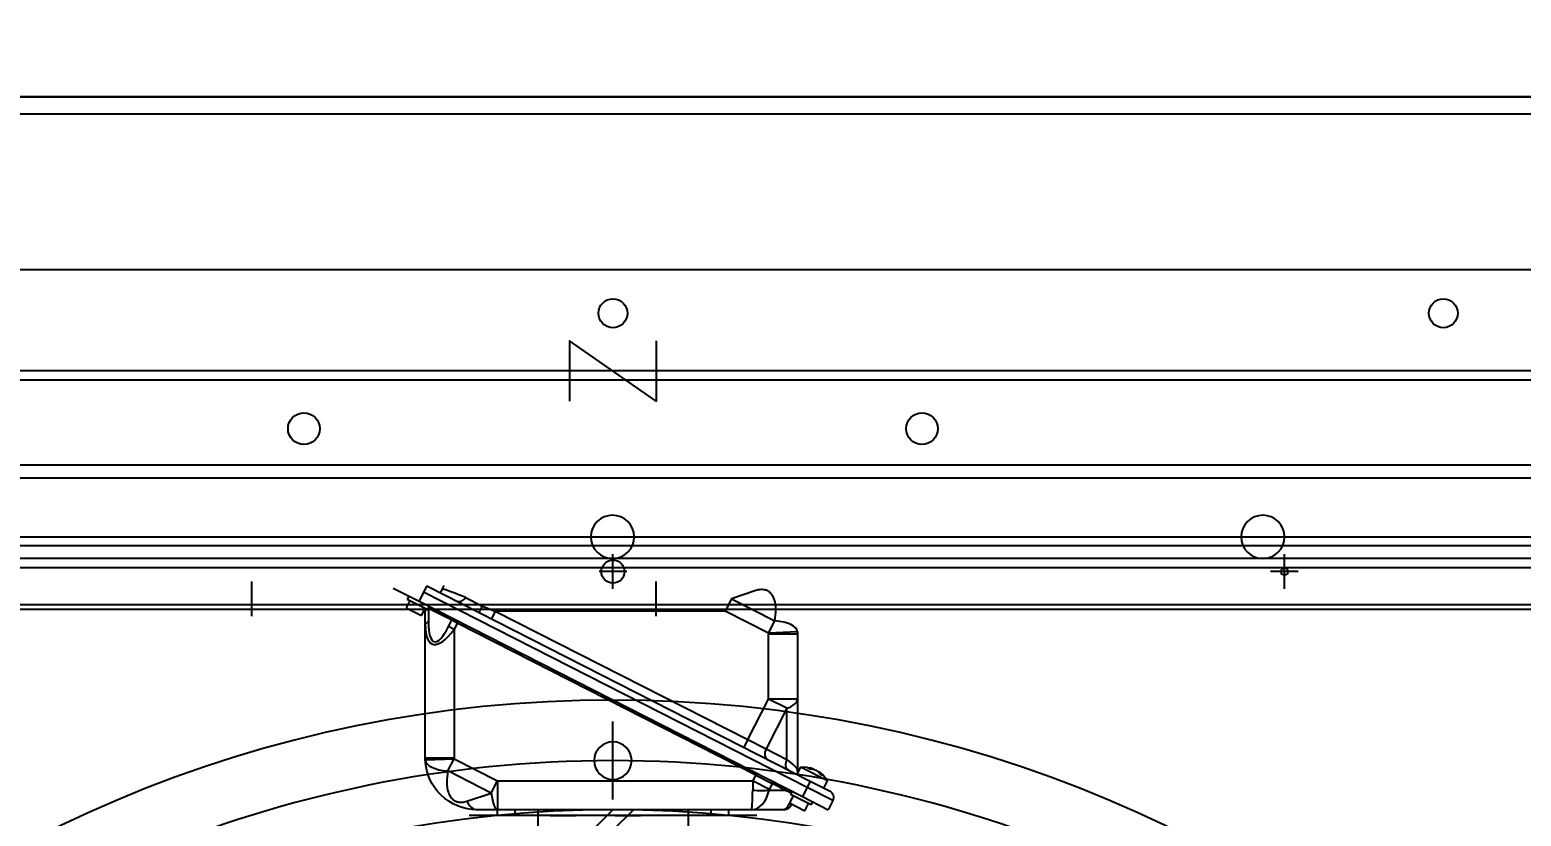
# Model space of a CAD drawing. Header units: millimetres. Extents: x 89978 to 501025, y -351975 to 835730.
# Drawn here: x 97339 to 97856, y -88886 to -88613 of the extents above; entities that cross this region are included whole.
import ezdxf

# ---------------------------------------------------------------- set-up
doc = ezdxf.new("R2010")
doc.units = ezdxf.units.MM
doc.header["$LTSCALE"] = 150
doc.linetypes.add('C_SOLID_M', pattern=[0])
doc.linetypes.add('CENTER', pattern=[50.8, 31.75, -6.35, 6.35, -6.35])
doc.layers.get('Defpoints').update_dxf_attribs({"color": 150})
doc.layers.add('------00 Load Bank', color=3, linetype='Continuous')
doc.layers.add('-----36 Dimension', color=1, linetype='Continuous')
doc.styles.add('ELEC', font='')
doc.styles.get('ELEC').set_extended_font_data('Dotum')
doc.dimstyles.new('ELEC', dxfattribs={"dimscale": 100, "dimtxt": 2, "dimasz": 1, "dimexe": 2, "dimexo": 1, "dimgap": 1, "dimtad": 1, "dimdec": 0, "dimrnd": 0.25, "dimzin": 9, "dimdsep": 32, "dimlunit": 6, "dimtxsty": 'ELEC', "dimblk": 'Z_DOT', "dimcen": 3, "dimclrd": 7, "dimclre": 7, "dimclrt": 3, "dimadec": 0, "dimazin": 0, "dimtfac": 1, "dimtdec": 0, "dimtix": 1, "dimtmove": 2, "dimatfit": 1, "dimfxl": 1, "dimarcsym": 0})

# ---------------------------------------------------------------- blocks, each defined once
blk = doc.blocks.new('A$Cd768ecee')
at = {"color": 0}
for p, q in [((100, 100), (1080, 100)), ((103.2, 103.2), (1076.8, 103.2)), ((38.2, 38.2), (1141.8, 38.2)), ((35, 35), (1145, 35)), ((0, 0), (1180, 0))]:
    blk.add_line(p, q, dxfattribs=at)
blk.add_lwpolyline([(575, 24.58), (575, 45.42), (605, 24.58), (605, 45.42)], dxfattribs=at)
for centre, radius in [((483, 55), 5.5), ((697, 55), 5.5), ((302.5, 15), 5), ((590, 15), 5)]:
    blk.add_circle(centre, radius, dxfattribs=at)
blk = doc.blocks.new('A$Ca2785acc')
at = {"color": 0}
for p, q in [((477.5, 37.4), (477.5, 25.4)), ((617.5, 37.4), (617.5, 25.4)), ((985, 35), (0, 35)), ((983.4, 33.4), (1.6, 33.4)), ((260, 28), (260, 16)), ((492.5, 28), (492.5, 16)), ((985, 13), (0, 13))]:
    blk.add_line(p, q, dxfattribs=at)
at = {"color": 0, "linetype": 'CENTER'}
for p, q in [((255.2, 22), (264.8, 22)), ((487.7, 22), (497.3, 22))]:
    blk.add_line(p, q, dxfattribs=at)
at = {"color": 0}
for centre, radius in [((492.5, 22), 4), ((260, 22), 1.25)]:
    blk.add_circle(centre, radius, dxfattribs=at)
blk = doc.blocks.new('A$C02650c35')
at = {"color": 0}
for p, q in [((1040.5, 24.5), (1040.5, 1060.5)), ((1045, 24.5), (1045, 1060.5)), ((1045, 30), (1045, 1055)), ((928.63, 618.62), (925.51, 617.03)), ((930.05, 608.12), (925.51, 617.03)), ((928.63, 618.62), (933.17, 609.71)), ((935.4, 610.84), (931.99, 617.53)), ((933.01, 615.52), (935.51, 616.79)), ((935.51, 616.79), (940.27, 607.44)), ((925.12, 608.98), (927.62, 610.25)), ((927.17, 611.14), (928.23, 611.68)), ((927.17, 611.14), (930.8, 604.01)), ((933.17, 609.71), (930.05, 608.12)), ((935.4, 610.84), (933.17, 609.71)), ((933.17, 609.71), (1000.81, 476.95)), ((1003.04, 478.08), (935.4, 610.84)), ((938.38, 614.13), (938.16, 614.02)), ((938.58, 613.88), (938.4, 613.79)), ((939.42, 612.04), (939.44, 612.05)), ((939.5, 611.52), (939.73, 611.63)), ((939.53, 611.23), (939.79, 611.36)), ((927.85, 603.63), (925.12, 608.98)), ((927.39, 604.52), (927.14, 604.39)), ((930.34, 604.9), (927.85, 603.63)), ((997.7, 475.36), (930.05, 608.12)), ((931.87, 604.55), (930.8, 604.01)), ((940.27, 607.44), (937.78, 606.16)), ((963.85, 606.39), (939.5, 606.39)), ((986.34, 606.39), (963.85, 606.39)), ((963.85, 606.39), (963.85, 596.39)), ((986.34, 606.39), (986.34, 596.39)), ((987.1, 606.37), (986.68, 596.38)), ((925.5, 601.72), (925.5, 590.53)), ((932.29, 602.18), (934.59, 597.68)), ((932.29, 596.56), (932.29, 602.18)), ((942.92, 602.69), (960.64, 602.69)), ((946.57, 595.52), (942.92, 602.69)), ((960.64, 602.69), (946.57, 595.52)), ((960.64, 602.69), (963.85, 596.39)), ((934.59, 597.68), (932.61, 596.67)), ((935.5, 591), (932.61, 596.67)), ((937.48, 592.01), (934.59, 597.68)), ((949.78, 589.22), (946.57, 595.52)), ((949.78, 589.22), (963.85, 596.39)), ((963.85, 596.39), (986.34, 596.39)), ((986.68, 596.38), (990.9, 598.53)), ((986.68, 596.38), (994.34, 581.35)), ((998.56, 583.5), (990.9, 598.53)), ((923.5, 592.27), (923.5, 492.73)), ((925.5, 590.53), (925.5, 502.54)), ((935.5, 591), (937.48, 592.01)), ((935.5, 502.54), (935.5, 591)), ((937.48, 592.01), (990.15, 488.62)), ((949.78, 589.22), (947.11, 587.86)), ((994.34, 501.78), (949.78, 589.22)), ((1001.4, 591.99), (998.56, 583.5)), ((923.5, 587.1), (923.5, 497.9)), ((998.56, 583.5), (994.34, 581.35)), ((925.5, 582.5), (923.5, 582.5)), ((994.34, 581.35), (994.34, 501.78)), ((923.5, 576.5), (925.5, 576.5)), ((925.5, 568.54), (918.42, 568.54)), ((925.5, 568.54), (918.42, 568.54)), ((925.5, 549.58), (918.42, 542.5)), ((925.5, 549.58), (918.42, 542.5)), ((925.5, 542.5), (918.42, 535.42)), ((925.5, 542.5), (918.42, 535.42)), ((925.5, 516.46), (918.42, 516.46)), ((925.5, 508.5), (923.5, 508.5)), ((923.5, 502.5), (925.5, 502.5)), ((935.5, 502.54), (925.5, 502.54)), ((925.5, 502.54), (925.5, 495.5)), ((931.28, 500.39), (935.5, 502.54)), ((943.16, 487.51), (935.5, 502.54)), ((994.34, 501.78), (991.66, 500.42)), ((996.06, 497.38), (994.34, 501.78)), ((928.43, 491.9), (931.28, 500.39)), ((931.28, 500.39), (938.94, 485.36)), ((999.05, 491.51), (996.06, 497.38)), ((938.94, 485.36), (943.16, 487.51)), ((942.73, 477.52), (943.16, 487.51)), ((943.5, 477.5), (943.5, 487.5)), ((987.96, 487.5), (943.5, 487.5)), ((990.15, 488.62), (987.96, 487.5)), ((987.96, 487.5), (988.92, 485.61)), ((988.92, 485.61), (991.11, 486.73)), ((990.15, 488.62), (991.11, 486.73)), ((991.11, 486.73), (995.25, 478.61)), ((1000.66, 482.76), (1003.15, 484.03)), ((943.5, 477.5), (989.64, 477.5)), ((989.64, 477.5), (994.29, 477.5)), ((995.25, 478.61), (990.6, 478.61)), ((992.77, 476.22), (995.26, 477.49)), ((995.49, 470.87), (992.77, 476.22)), ((994.29, 477.5), (995.26, 477.5)), ((994.81, 478.38), (995.88, 478.92)), ((998.44, 471.25), (994.81, 478.38)), ((1000.81, 476.95), (997.7, 475.36)), ((1002.24, 466.45), (997.7, 475.36)), ((1003.04, 478.08), (1000.81, 476.95)), ((997.99, 472.14), (995.49, 470.87)), ((999.51, 471.79), (998.44, 471.25))]:
    blk.add_line(p, q, dxfattribs=at)
at = {"color": 0, "linetype": 'CENTER'}
for p, q in [((1020, 45), (1020, 1040)), ((929, 542.5), (956, 542.5))]:
    blk.add_line(p, q, dxfattribs=at)
at = {"color": 0, "linetype": 'C_SOLID_M'}
blk.add_line((923.5, 580.51), (923.5, 501.51), dxfattribs=at)
at = {"color": 0, "linetype": 'Continuous'}
blk.add_line((925.5, 568.54), (925.5, 516.46), dxfattribs=at)
at = {"color": 0, "linetype": 'ByBlock'}
for p, q in [((923.5, 543.24), (923.5, 552.07)), ((923.5, 520.74), (923.5, 529.71))]:
    blk.add_line(p, q, dxfattribs=at)
at = {"color": 0}
for centre, radius in [((522.5, 542.5), 441), ((522.5, 542.5), 403), ((1020, 767.5), 7.5), ((942.5, 542.5), 6.5), ((942.5, 542.5), 6.5), ((1020, 542.34), 7.5)]:
    blk.add_circle(centre, radius, dxfattribs=at)
at = {"color": 0, "linetype": 'CENTER'}
blk.add_circle((522.5, 542.5), 420, dxfattribs=at)
blk.add_circle((522.5, 542.5), 420, dxfattribs=at)
at = {"color": 0}
for centre, radius, start, end in [((929.76, 616.39), 2.5, 27, 117), ((930.37, 608.28), 9.94, 34.3964, 58.8908), ((935.87, 611.14), 3.67, 15.8947, 38.1053), ((930.37, 608.28), 9.94, 355.1092, 19.6248), ((928.5, 601.72), 3, 117, 180), ((939.5, 609.39), 3, 251.1177, 270), ((986.34, 588.39), 18, 87.5617, 90), ((986.34, 588.39), 8, 87.5617, 90), ((943.5, 495.5), 18, 180, 267.5617), ((943.5, 495.5), 8, 267.5617, 270), ((943.5, 495.5), 18, 267.5617, 270)]:
    blk.add_arc(centre, radius, start, end, dxfattribs=at)
at = {"color": 0, "extrusion": (0, 0, -1)}
for centre, major_axis, ratio, start_param, end_param in [((930.19, 608.65), (8.84, 4.5), 0.729655, 5.922575, 6.121177), ((929.21, 610.56), (-8.29, -4.22), 0.683816, 3.077037, 3.206148), ((930.56, 607.92), (8.84, 4.5), 0.729655, 5.922575, 6.121177), ((930.17, 608.67), (8.84, 4.5), 0.683816, 0.162008, 0.36061), ((930.19, 608.65), (8.84, 4.5), 0.729655, 0.162008, 0.233095), ((931.46, 606.15), (-8.29, -4.22), 0.729655, 3.077037, 3.206148), ((930.57, 607.89), (8.84, 4.5), 0.683816, 0.162008, 0.36061), ((935.5, 595.88), (-9.99, 22.59), 0.016352, 5.002245, 5.101469), ((946.13, 596.39), (-6.68, 9.98), 0.085914, 0.057458, 0.946654), ((963.85, 596.39), (0, -10), 0.413384, 2.252397, 3.141593), ((986.68, 596.38), (-0.43, -9.99), 0.424303, 3.141593, 4.477358), ((935.5, 605.28), (-9.98, -3.69), 0.176325, 0.065091, 0.751784), ((931.81, 603.13), (-1.34, -0.68), 0.707107, 4.226871, 4.712389), ((941.96, 604.58), (2.67, 1.36), 0.707107, 1.570796, 3.141593), ((935.5, 590.53), (10, 0), 0.63681, 3.141593, 4.385583), ((935.18, 590.89), (-1.15, 8.93), 0.318647, 4.753504, 5.441161), ((932.61, 597.79), (-0.71, -1.15), 0.612801, 5.497787, 5.824593), ((935.5, 595.88), (0.91, -1.8), 0.744521, 3.141593, 3.627111), ((945.61, 597.41), (2.67, 1.36), 0.707107, 1.570796, 3.141593), ((935.5, 590.53), (-10, 0), 0.038088, 0, 1.24399), ((935.5, 592.12), (-10, -0.52), 0.111938, 4.718165, 5.044971), ((935.5, 595.88), (1.97, -3.88), 0.344888, 5.797667, 6.283185), ((935.5, 502.54), (-10, 0), 0.23729, 5.148228, 6.283185), ((996.58, 497.38), (2.67, 1.36), 0.079269, 3.141593, 4.558051), ((935.5, 495.5), (-10, 0), 0.509302, 5.497567, 6.283185), ((1000.46, 489.75), (2.67, 1.36), 0.74563, 3.141593, 4.558051), ((994.34, 501.78), (9.98, -25.59), 0.026454, 5.135581, 5.505534), ((1003.38, 487.5), (20.51, 7.48), 0.323519, 2.416097, 3.986893), ((1004.34, 485.61), (20.62, 4.95), 0.240079, 2.356194, 3.926991), ((991, 486.96), (0.85, -1.66), 0.804738, 3.141593, 3.627111), ((991, 486.96), (-1.34, -0.68), 0.171573, 4.226871, 4.712389), ((943.16, 487.51), (-0.43, -9.99), 0.424303, 0, 1.335765), ((1004.19, 482.43), (2.67, 1.36), 0.8323, 4.008341, 4.212964), ((989.64, 480.5), (0, -3), 0.413384, 5.39399, 6.283185), ((994.29, 480.5), (0, -3), 0.413384, 5.683088, 6.283185)]:
    blk.add_ellipse(centre, major_axis=major_axis, ratio=ratio, start_param=start_param, end_param=end_param, dxfattribs=at)
at = {"color": 0}
for points, knots in [([(938.58, 613.88), (938.58, 613.88), (938.58, 613.88), (938.58, 613.89), (938.56, 613.91), (938.49, 614), (938.44, 614.06), (938.38, 614.13)], [0.4790827, 0.4790827, 0.4790827, 0.4790827, 0.5, 0.5, 0.75, 0.75, 1, 1, 1, 1]), ([(939.79, 611.36), (939.77, 611.45), (939.75, 611.52), (939.73, 611.62), (939.73, 611.64), (939.73, 611.63), (939.73, 611.63), (939.73, 611.63)], [0, 0, 0, 0, 0.25, 0.25, 0.5, 0.5, 0.5266245, 0.5266245, 0.5266245, 0.5266245]), ([(990.9, 598.53), (992.3, 598.81), (993.62, 598.94), (996.13, 598.91), (997.31, 598.76), (998.97, 598.16), (999.51, 597.9), (1000.28, 597.32), (1000.53, 597.1), (1001.02, 596.53), (1001.24, 596.18), (1001.57, 595.45), (1001.66, 595.08), (1001.77, 594.38), (1001.77, 594.05), (1001.72, 593.11), (1001.59, 592.54), (1001.4, 591.99)], [0, 0, 0, 0, 0.25, 0.25, 0.5, 0.5, 0.625, 0.625, 0.6875, 0.6875, 0.75, 0.75, 0.8125, 0.8125, 0.875, 0.875, 1, 1, 1, 1]), ([(938.94, 485.36), (937.54, 485.08), (936.22, 484.95), (933.71, 484.98), (932.53, 485.13), (930.87, 485.73), (930.33, 485.99), (929.56, 486.56), (929.31, 486.78), (928.83, 487.35), (928.6, 487.7), (928.27, 488.43), (928.17, 488.8), (928.07, 489.5), (928.06, 489.83), (928.11, 490.77), (928.24, 491.34), (928.43, 491.9)], [0, 0, 0, 0, 0.25, 0.25, 0.5, 0.5, 0.625, 0.625, 0.6875, 0.6875, 0.75, 0.75, 0.8125, 0.8125, 0.875, 0.875, 1, 1, 1, 1]), ([(1002.39, 483.6), (1002.36, 483.6), (1002.32, 483.6), (1002.17, 483.62), (1002.05, 483.66), (1001.92, 483.73)], [0.8312038, 0.8312038, 0.8312038, 0.8312038, 0.875, 0.875, 1, 1, 1, 1])]:
    blk.add_open_spline(points, degree=3, knots=knots, dxfattribs=at)
blk = doc.blocks.new('_DOTBLANK')
at = {"color": 0, "linetype": 'ByBlock'}
blk.add_line((-0.5, 0), (-1, 0), dxfattribs=at)
blk.add_circle((0, 0), 0.5, dxfattribs=at)
blk = doc.blocks.new('*D916')
at = {"layer": '-----36 Dimension', "color": 0, "lineweight": -2, "transparency": 16777216}
for p, q in [((96883.75, -88586.41, 0), (96883.75, -88036.94, 0)), ((98703.75, -88586.41, 0), (98703.75, -88036.94, 0)), ((98653.75, -88086.94, 0), (96933.75, -88086.94, 0))]:
    blk.add_line(p, q, dxfattribs=at)
at = {"layer": 'Defpoints', "color": 0, "transparency": 16777216}
for p in [(96883.75, -88086.94, 0), (96883.75, -88636.41, 0), (98703.75, -88636.41, 0)]:
    blk.add_point(p, dxfattribs=at)
at = {"layer": '-----36 Dimension', "color": 0, "lineweight": -2, "transparency": 16777216, "xscale": 50, "yscale": 50, "zscale": 50, "rotation": 180}
blk.add_blockref('_DOTBLANK', (96883.75, -88086.94, 0), dxfattribs=at)
at = {"layer": '-----36 Dimension', "color": 0, "lineweight": -2, "transparency": 16777216, "xscale": 50, "yscale": 50, "zscale": 50}
blk.add_blockref('_DOTBLANK', (98703.75, -88086.94, 0), dxfattribs=at)
at = {"layer": '-----36 Dimension', "color": 0, "transparency": 16777216, "insert": (97793.75, -87962.31, 0), "char_height": 125, "attachment_point": 5, "style": 'ELEC'}
blk.add_mtext('1,820', dxfattribs=at)
blk = doc.blocks.new('Z_DOT')
for p, q in [((0, -2), (0, 2)), ((-2, 0), (2, 0))]:
    blk.add_line(p, q)
for radius in [2.5, 1.25]:
    blk.add_circle((0, 0), radius)

msp = doc.modelspace()

# ---------------------------------------------------------------- linework, layer by layer
at = {"layer": '------00 Load Bank', "elevation": 0}
msp.add_lwpolyline([(98253.75, -88636.41), (96883.75, -88636.41), (96883.75, -91236.41), (98253.75, -91236.41), (98253.75, -88636.41)], dxfattribs=at)
for points in [[(98253.75, -91236.41), (96883.75, -91236.41), (96883.75, -88636.41), (98253.75, -88636.41)], [(98247.75, -88642.41), (96889.75, -88642.41), (96889.75, -91230.41), (98247.75, -91230.41)]]:
    msp.add_lwpolyline(points, close=True, dxfattribs=at)

# ---------------------------------------------------------------- block references
at = {"layer": '------00 Load Bank', "rotation": 180}
for name, p in [('A$Cd768ecee', (98131.23, -88696.41, 0)), ('A$Ca2785acc', (98033.73, -88778.91, 0))]:
    msp.add_blockref(name, p, dxfattribs=at)
at = {"layer": '------00 Load Bank', "xscale": -1, "rotation": 270}
msp.add_blockref('A$C02650c35', (96998.73, -89808.91, 0), dxfattribs=at)

# ---------------------------------------------------------------- dimensions: what is measured, and where the dimension line sits
at = {"layer": '-----36 Dimension'}
dim = msp.add_linear_dim(base=(96883.75, -88086.94, 0), p1=(98703.75, -88636.41, 0), p2=(96883.75, -88636.41, 0), angle=180, dimstyle='ELEC', override={"dimscale": 50, "dimtxt": 2.5, "dimexe": 1, "dimtad": 2, "dimblk1": 'DOTBLANK', "dimblk2": 'DOTBLANK', "dimsah": 1, "dimclrd": 0, "dimclre": 0, "dimclrt": 0}, dxfattribs=at)
dim.commit()
dim.dimension.update_dxf_attribs({"geometry": '*D916', "text_midpoint": (97793.75, -87962.31, 0)})

doc.saveas('drawing.dxf')
